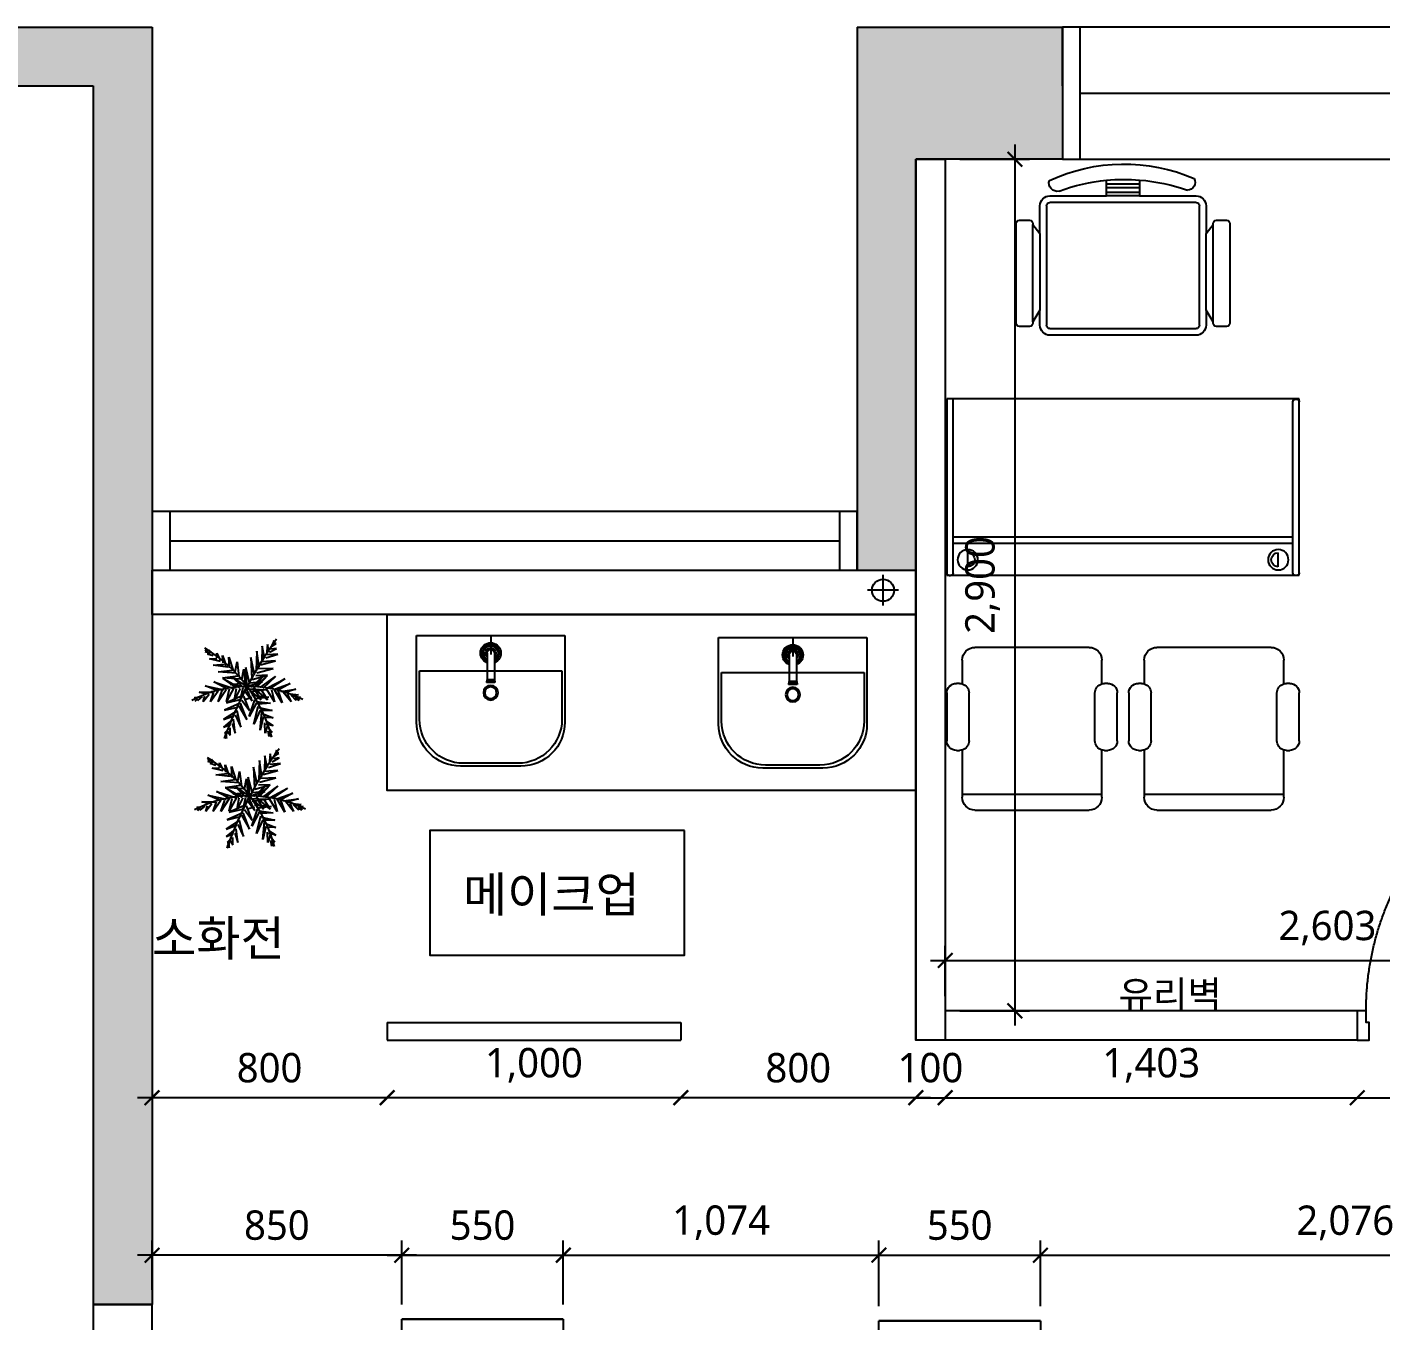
# Model space of a CAD drawing. Header units: metres. Extents: x 11578468 to 47831421, y -58341524 to -14256839.
# Drawn here: x 23682334 to 23686943, y -29099290 to -29094884 of the extents above; entities that cross this region are included whole.
import ezdxf
from ezdxf.enums import TextEntityAlignment as Align

# ---------------------------------------------------------------- set-up
doc = ezdxf.new("R2010")
doc.units = ezdxf.units.M
doc.header["$LTSCALE"] = 50
doc.header["$MEASUREMENT"] = 0
for name, pattern in [('CEN', [62, 60, -1, 0, -1]), ('CENTER2', [28.575, 19.05, -3.175, 3.175, -3.175]), ('DH-HID2', [1.2, 0.8, -0.4])]:
    doc.linetypes.add(name, pattern=pattern)
doc.layers.get('0').update_dxf_attribs({"linetype": 'CONTINUOUS'})
doc.layers.get('DEFPOINTS').update_dxf_attribs({"linetype": 'CONTINUOUS'})
for name, color, linetype in [('0-ELC TEXT', 7, 'CONTINUOUS'), ('04_FUR', 6, 'CONTINUOUS'), ('3.기호.계단선', 30, 'CONTINUOUS'), ('CEN', 250, 'CEN'), ('CO-BATH', 6, 'CONTINUOUS'), ('FU-FURM', 251, 'DH-HID2'), ('FUR', 11, 'CONTINUOUS'), ('TEX', 7, 'CONTINUOUS'), ('TREE', 74, 'CONTINUOUS'), ('wall', 3, 'CONTINUOUS'), ('WIN', 4, 'CONTINUOUS'), ('WINDOW', 4, 'CONTINUOUS'), ('家具', 251, 'CONTINUOUS')]:
    doc.layers.add(name, color=color, linetype=linetype)
doc.layers.add('ha', color=8, linetype='CONTINUOUS', lineweight=5)
doc.layers.add('wall2', color=3, linetype='CONTINUOUS', lineweight=25)
doc.styles.add('HY 울릉도 L', font='malgun.ttf')
doc.styles.add('JT1', font='malgun.ttf')
doc.styles.add('맑은 고딕', font='malgun.ttf')
doc.dimstyles.new('사본 50', dxfattribs={"dimscale": 50, "dimtxt": 2, "dimasz": 1, "dimexe": 1, "dimexo": 1, "dimgap": 1, "dimtad": 1, "dimdec": 0, "dimrnd": 0.05, "dimdsep": 46, "dimlunit": 6, "dimtxsty": 'HY 울릉도 L', "dimblk": 'ARCHTICK', "dimcen": 2.5, "dimdle": 1, "dimclrd": 133, "dimclre": 133, "dimclrt": 30, "dimadec": 0, "dimazin": 0, "dimtfac": 1, "dimtdec": 0, "dimtix": 1, "dimtmove": 2, "dimatfit": 3, "dimldrblk": 'ARCHTICK', "dimfxl": 1, "dimlwd": -1, "dimlwe": -1, "dimarcsym": 0})

# ---------------------------------------------------------------- blocks, each defined once
blk = doc.blocks.new('*U357')
at = {"layer": 'WIN', "linetype": 'Continuous'}
blk.add_line((60, -25), (4340, -25), dxfattribs=at)
for points in [[(0, -250), (4400, -250), (4400, 200), (0, 200)], [(0, -250), (60, -250), (60, 200), (0, 200)], [(4400, -250), (4340, -250), (4340, 200), (4400, 200)]]:
    blk.add_lwpolyline(points, close=True, dxfattribs=at)
blk = doc.blocks.new('sdagdgds')
at = {"layer": 'ha', "transparency": 33554687}
h = blk.add_hatch(color=256, dxfattribs=at)
h.dxf.hatch_style = 1
h.paths.add_polyline_path([(23725502, -29128457), (23728302, -29128457), (23728302, -29132607), (23728502, -29132607), (23728502, -29128257), (23728302, -29128257), (23725302, -29128257), (23725302, -29132557), (23725502, -29132557)])
h.paths.add_polyline_path([(23728502, -29133657), (23728302, -29133657), (23728302, -29133757), (23725502, -29133757), (23725502, -29133657), (23725302, -29133657), (23725302, -29133757), (23724848.0976572, -29133757), (23724752, -29133757), (23724752, -29136507), (23725152, -29136507), (23725152, -29137657), (23725352, -29137657), (23725352, -29137507), (23727752, -29137507), (23727952, -29137507), (23727952, -29137307), (23725352, -29137307), (23725352, -29136507), (23727052, -29136507), (23727052, -29136707), (23727252, -29136707), (23727252, -29136507), (23727252, -29135757), (23727252, -29135707), (23727052, -29135707), (23727052, -29135757), (23727052, -29136307), (23725352, -29136307), (23724952, -29136307), (23724952, -29133957), (23727052, -29133957), (23727052, -29134507), (23727252, -29134507), (23727252, -29133957), (23728502, -29133957)])
h.paths.add_polyline_path([(23727952, -29138607), (23727752, -29138607), (23727752, -29139637), (23725352, -29139637), (23725352, -29139457), (23725152, -29139457), (23725152, -29140057), (23725352, -29140057), (23725352, -29139837), (23727752, -29139837), (23727752, -29139907), (23727952, -29139907), (23727952, -29139837)])
h.paths.add_polyline_path([(23727952, -29141007), (23727752, -29141007), (23727752, -29142007), (23725352, -29142007), (23725352, -29141857), (23725152, -29141857), (23725152, -29144557), (23725652, -29144557), (23725652, -29144657), (23729552, -29144657), (23729552, -29144457), (23725852, -29144457), (23725852, -29144357), (23725352, -29144357), (23725352, -29142207), (23727952, -29142207)])
h.paths.add_polyline_path([(23731552, -29144307), (23730852, -29144307), (23730852, -29144457), (23730732, -29144457), (23730732, -29144657), (23732052, -29144657), (23732052, -29144457), (23731552, -29144457)])
h.paths.add_polyline_path([(23739502, -29144457), (23736702, -29144457), (23736702, -29144307), (23736002, -29144307), (23736002, -29144457), (23733202, -29144457), (23733202, -29144657), (23739502, -29144657)])
h.paths.add_polyline_path([(23745902, -29143307), (23745702, -29143307), (23745702, -29144457), (23744702, -29144457), (23744702, -29144307), (23744002, -29144307), (23744002, -29144457), (23743102, -29144457), (23743102, -29144657), (23745902, -29144657)])
h.paths.add_polyline_path([(23745902, -29133157), (23745702, -29133157), (23745702, -29139657), (23745902, -29139657)])
h.paths.add_polyline_path([(23745902, -29140857), (23745702, -29140857), (23745702, -29142157), (23745902, -29142157)])
h.paths.add_polyline_path([(23744602, -29136307), (23743902, -29136307), (23743902, -29136657), (23744602, -29136657)])
h.paths.add_polyline_path([(23736702, -29136307), (23736002, -29136307), (23736002, -29136657), (23736702, -29136657)])
h.paths.add_polyline_path([(23731602, -29136307), (23730902, -29136307), (23730902, -29136657), (23731602, -29136657)])
h.paths.add_polyline_path([(23745902, -29130707), (23745702, -29130707), (23745702, -29131957), (23745902, -29131957)])
h.paths.add_polyline_path([(23745902, -29128257), (23743802, -29128257), (23743802, -29128457), (23743802, -29128707), (23744502, -29128707), (23744502, -29128457), (23745702, -29128457), (23745702, -29129607), (23745902, -29129607)])
h.paths.add_polyline_path([(23731602, -29128457), (23731602, -29128257), (23730902, -29128257), (23730902, -29130107), (23731102, -29130107), (23731102, -29128707), (23731602, -29128707)])
h.paths.add_polyline_path([(23736702, -29128257), (23736002, -29128257), (23736002, -29128457), (23736002, -29128707), (23736702, -29128707), (23736702, -29128457)])
at = {"layer": 'CEN'}
blk.add_lwpolyline([(23728302, -29133657), (23728502, -29133657), (23728502, -29132607), (23728302, -29132607)], close=True, dxfattribs=at)
at = {"layer": 'wall'}
for p, q in [((23725302, -29128257), (23728502, -29128257)), ((23728302, -29128257), (23728502, -29128257)), ((23728502, -29128257), (23728502, -29132607)), ((23730902, -29128257), (23731602, -29128257)), ((23730902, -29128257), (23730902, -29130107)), ((23731602, -29128457), (23731602, -29128257)), ((23725502, -29128457), (23728302, -29128457)), ((23728302, -29128457), (23728302, -29132607)), ((23731602, -29128457), (23731602, -29128707)), ((23731102, -29128707), (23731102, -29130107)), ((23731602, -29128707), (23731102, -29128707)), ((23728302, -29132607), (23728502, -29132607))]:
    blk.add_line(p, q, dxfattribs=at)
at = {"layer": 'WIN', "linetype": 'Continuous'}
for p, q in [((23728562, -29129907), (23728562, -29130107)), ((23730842, -29129907), (23730842, -29130107)), ((23728562, -29130007), (23730842, -29130007))]:
    blk.add_line(p, q, dxfattribs=at)
blk.add_lwpolyline([(23730902, -29129907), (23728502, -29129907), (23728502, -29130107), (23730902, -29130107)], close=True, dxfattribs=at)
blk.add_blockref('*U357', (23731602, -29128457), dxfattribs=at)
blk = doc.blocks.new('B-003')
blk.add_line((0, 0), (0, -65))
at = {"layer": 'CO-BATH'}
for p, q in [((-252.5, 0), (-252.5, -295)), ((252.5, 0), (-252.5, 0)), ((252.5, -295), (252.5, 0)), ((-102.5, -445), (102.5, -445))]:
    blk.add_line(p, q, dxfattribs=at)
at = {"layer": 'CO-BATH', "color": 8}
for p, q in [((-12.5, -60), (-12.5, -150.5)), ((12.5, -60), (12.5, -150.5)), ((-242.5, -120), (-242.5, -285)), ((242.5, -120), (-242.5, -120)), ((242.5, -285), (242.5, -120)), ((-14.5, -155.5), (-14.5, -160.5)), ((-14.5, -160.5), (14.5, -160.5)), ((-13.5, -150.5), (-13.5, -155.5)), ((13.5, -150.5), (13.5, -155.5)), ((14.5, -155.5), (14.5, -160.5)), ((-92.5, -435), (92.5, -435))]:
    blk.add_line(p, q, dxfattribs=at)
at = {"layer": 'CO-BATH', "color": 251}
for p, q in [((-14.5, -155.5), (14.5, -155.5)), ((-13.5, -150.5), (13.5, -150.5))]:
    blk.add_line(p, q, dxfattribs=at)
at = {"layer": 'CO-BATH', "color": 8}
blk.add_circle((0, -195), 25, dxfattribs=at)
at = {"layer": 'CO-BATH', "color": 251}
blk.add_circle((0, -195), 20, dxfattribs=at)
at = {"layer": 'CO-BATH', "color": 8}
for centre, radius, start, end in [((0, -60), 35, 290.9248, 249.0751), ((0, -60), 12.5, 360, 180), ((-92.5, -285), 150, 180, 270), ((92.5, -285), 150, 270, 0)]:
    blk.add_arc(centre, radius, start, end, dxfattribs=at)
at = {"layer": 'CO-BATH', "color": 251}
for radius, start, end in [(30, 294.6243, 245.3757), (25, 300, 240), (18, 313.9829, 226.017)]:
    blk.add_arc((0, -60), radius, start, end, dxfattribs=at)
at = {"layer": 'CO-BATH'}
for centre, start, end in [((-102.5, -295), 180, 270), ((102.5, -295), 270, 0)]:
    blk.add_arc(centre, 150, start, end, dxfattribs=at)
blk = doc.blocks.new('$plan$00003987')
for p, q in [((339, 971, 0), (330, 606, 0)), ((389, 705, 0), (339, 971, 0)), ((458, 1011, 0), (438, 773, 0)), ((488, 852, 0), (458, 1011, 0)), ((607, 1100, 0), (527, 932, 0)), ((557, 971, 0), (656, 1031, 0)), ((577, 991, 0), (607, 1100, 0)), ((656, 1031, 0), (607, 1031, 0)), ((-906, 852, 0), (-956, 892, 0)), ((-956, 843, 0), (-906, 852, 0)), ((-848, 813, 0), (-956, 843, 0)), ((-906, 793, 0), (-848, 813, 0)), ((-777, 753, 0), (-906, 793, 0)), ((-876, 882, 0), (-768, 783, 0)), ((-828, 813, 0), (-876, 882, 0)), ((-857, 685, 0), (-690, 695, 0)), ((-610, 626, 0), (-857, 685, 0)), ((-690, 705, 0), (-690, 813, 0)), ((-690, 813, 0), (-619, 655, 0)), ((-560, 763, 0), (-481, 527, 0)), ((-550, 596, 0), (-560, 763, 0)), ((-422, 725, 0), (-323, 418, 0)), ((-402, 477, 0), (-422, 725, 0)), ((-273, 388, 0), (-234, 616, 0)), ((-234, 616, 0), (-195, 280, 0)), ((161, 330, 0), (82, 715, 0)), ((82, 715, 0), (103, 231, 0)), ((220, 862, 0), (202, 418, 0)), ((270, 497, 0), (220, 862, 0)), ((300, 546, 0), (637, 636, 0)), ((637, 636, 0), (330, 616, 0)), ((419, 705, 0), (695, 793, 0)), ((695, 793, 0), (458, 773, 0)), ((507, 833, 0), (665, 922, 0)), ((665, 922, 0), (537, 902, 0)), ((-777, 537, 0), (-521, 566, 0)), ((-442, 497, 0), (-777, 537, 0)), ((-660, 388, 0), (-333, 428, 0)), ((-254, 358, 0), (-660, 388, 0)), ((-126, 211, 0), (-76, 447, 0)), ((-76, 447, 0), (-46, 102, 0)), ((53, 141, 0), (-37, 487, 0)), ((-37, 487, 0), (-16, 52, 0)), ((112, 211, 0), (458, 310, 0)), ((458, 310, 0), (191, 300, 0)), ((220, 368, 0), (587, 467, 0)), ((587, 467, 0), (250, 457, 0)), ((-690, -37, 0), (-956, 72, 0)), ((-956, 72, 0), (-541, -17, 0)), ((-759, 161, 0), (-303, 13, 0)), ((-452, -7, 0), (-759, 161, 0)), ((-560, 250, 0), (-214, 300, 0)), ((-156, 221, 0), (-560, 250, 0)), ((-243, 23, 0), (-550, 240, 0)), ((-550, 240, 0), (-174, 32, 0)), ((-303, 23, 0), (-472, -283, 0)), ((-472, -283, 0), (-402, 3, 0)), ((-383, 102, 0), (-105, 131, 0)), ((3, 32, 0), (-383, 102, 0)), ((-333, 270, 0), (-16, 52, 0)), ((-115, 52, 0), (-333, 270, 0)), ((-293, -244, 0), (-243, 13, 0)), ((-165, 13, 0), (-293, -244, 0)), ((-16, 52, 0), (-156, -234, 0)), ((-156, -234, 0), (-96, 32, 0)), ((-16, 52, 0), (339, 161, 0)), ((112, -274, 0), (-16, 3, 0)), ((-16, 3, 0), (429, -17, 0)), ((310, -244, 0), (23, 13, 0)), ((339, 161, 0), (62, 131, 0)), ((92, 42, 0), (349, 280, 0)), ((142, 32, 0), (310, -244, 0)), ((458, -244, 0), (142, 32, 0)), ((161, 32, 0), (449, 300, 0)), ((349, 280, 0), (161, 32, 0)), ((449, 300, 0), (220, 42, 0)), ((291, 32, 0), (637, 280, 0)), ((637, 280, 0), (349, 13, 0)), ((617, -293, 0), (429, 13, 0)), ((458, 23, 0), (853, 231, 0)), ((853, 231, 0), (507, 3, 0)), ((637, 3, 0), (972, 122, 0)), ((972, 122, 0), (686, -37, 0)), ((-1203, -204, 0), (-1025, -165, 0)), ((-1131, -197, 0), (-1203, -204, 0)), ((-1135, -224, 0), (-1194, -283, 0)), ((-1025, -175, 0), (-1135, -264, 0)), ((-1135, -264, 0), (-1135, -224, 0)), ((-1094, -77, 0), (-798, -77, 0)), ((-926, -115, 0), (-1094, -77, 0)), ((-867, -125, 0), (-1006, -293, 0)), ((-1006, -293, 0), (-965, -165, 0)), ((-660, -47, 0), (-837, -293, 0)), ((-837, -293, 0), (-759, -77, 0)), ((-481, -17, 0), (-660, -293, 0)), ((-660, -293, 0), (-571, -37, 0)), ((-85, -145, 0), (-472, -313, 0)), ((-472, -313, 0), (-135, -234, 0)), ((-126, -254, 0), (53, -491, 0)), ((53, -491, 0), (-76, -165, 0)), ((-55, -47, 0), (112, -274, 0)), ((103, -194, 0), (-55, -244, 0)), ((43, -629, 0), (172, -244, 0)), ((429, -17, 0), (53, -67, 0)), ((103, -145, 0), (488, -184, 0)), ((488, -184, 0), (191, -224, 0)), ((211, -283, 0), (527, -323, 0)), ((310, -7, 0), (458, -244, 0)), ((548, -17, 0), (617, -293, 0)), ((795, -313, 0), (617, -17, 0)), ((695, -37, 0), (795, -313, 0)), ((765, -57, 0), (1101, -7, 0)), ((993, -293, 0), (814, -77, 0)), ((1101, -7, 0), (834, -86, 0)), ((903, -115, 0), (993, -293, 0)), ((913, -105, 0), (1160, -135, 0)), ((1112, -264, 0), (993, -145, 0)), ((1160, -135, 0), (1002, -155, 0)), ((1002, -155, 0), (1210, -184, 0)), ((1180, -264, 0), (1091, -204, 0)), ((1091, -204, 0), (1112, -264, 0)), ((1210, -184, 0), (1141, -194, 0)), ((1141, -194, 0), (1180, -264, 0)), ((-234, -501, 0), (-541, -698, 0)), ((-541, -698, 0), (-303, -609, 0)), ((-165, -323, 0), (-521, -482, 0)), ((-521, -482, 0), (-214, -412, 0)), ((-273, -590, 0), (-145, -867, 0)), ((-145, -867, 0), (-234, -501, 0)), ((-195, -383, 0), (-7, -698, 0)), ((-7, -698, 0), (-156, -323, 0)), ((211, -313, 0), (43, -629, 0)), ((151, -798, 0), (250, -392, 0)), ((291, -482, 0), (151, -798, 0)), ((527, -323, 0), (250, -343, 0)), ((261, -422, 0), (566, -491, 0)), ((291, -936, 0), (330, -521, 0)), ((566, -491, 0), (319, -491, 0)), ((339, -561, 0), (587, -659, 0)), ((-333, -698, 0), (-541, -867, 0)), ((-541, -867, 0), (-383, -807, 0)), ((-431, -916, 0), (-521, -1004, 0)), ((-392, -1054, 0), (-392, -887, 0)), ((-344, -788, 0), (-273, -1004, 0)), ((-273, -1004, 0), (-314, -689, 0)), ((360, -639, 0), (291, -936, 0)), ((587, -659, 0), (349, -649, 0)), ((408, -1004, 0), (399, -768, 0)), ((458, -827, 0), (408, -1004, 0)), ((419, -728, 0), (587, -837, 0)), ((587, -837, 0), (429, -798, 0)), ((498, -906, 0), (566, -986, 0)), ((-521, -1004, 0), (-461, -1004, 0)), ((-461, -1004, 0), (-511, -1074, 0)), ((-511, -1074, 0), (-491, -1074, 0)), ((-491, -1074, 0), (-472, -1123, 0)), ((-472, -1123, 0), (-472, -1044, 0)), ((-442, -966, 0), (-392, -1054, 0)), ((498, -1084, 0), (477, -956, 0)), ((507, -976, 0), (498, -1084, 0)), ((566, -986, 0), (507, -976, 0))]:
    blk.add_line(p, q)
for centre, radius, start, end in [((-2722, -1976, 0), 3395, 15.0532, 58.7782), ((7986, -4166, 0), 9036, 144.119, 160.3641), ((16, -2664, 0), 2721, 62.8359, 117.9429)]:
    blk.add_arc(centre, radius, start, end)
blk = doc.blocks.new('$plan$00002539')
at = {"layer": 'FUR', "color": 251}
for p, q in [((581.9, 600), (970.6, 600)), ((1201.4, 600), (1590.1, 600)), ((538.4, 395.7), (538.4, 556.6)), ((1014.1, 556.6), (1014.1, 395.7)), ((1157.9, 395.7), (1157.9, 556.6)), ((1633.6, 556.6), (1633.6, 395.7)), ((538.4, 545.7), (1014.1, 545.7)), ((1157.9, 545.7), (1633.6, 545.7)), ((518.6, 396.9), (529.4, 396.9)), ((1023.1, 396.9), (1033.9, 396.9)), ((1138.1, 396.9), (1148.9, 396.9)), ((1642.6, 396.9), (1653.4, 396.9)), ((486, 201.5), (486, 364.4)), ((562, 364.4), (562, 201.5)), ((990.5, 364.4), (990.5, 201.5)), ((1066.5, 364.4), (1066.5, 201.5)), ((1105.5, 201.5), (1105.5, 364.4)), ((1181.5, 364.4), (1181.5, 201.5)), ((1610, 364.4), (1610, 201.5)), ((1686, 364.4), (1686, 201.5)), ((529.4, 168.9), (518.6, 168.9)), ((538.4, 89.6), (538.4, 170.2)), ((1014.1, 170.2), (1014.1, 89.6)), ((1033.9, 168.9), (1023.1, 168.9)), ((1023.1, 168.9), (1023.1, 168.9)), ((1148.9, 168.9), (1138.1, 168.9)), ((1157.9, 89.6), (1157.9, 170.2)), ((1633.6, 170.2), (1633.6, 89.6)), ((1653.4, 168.9), (1642.6, 168.9)), ((970.6, 46.2), (581.9, 46.2)), ((1590.1, 46.2), (1201.4, 46.2)), ((485.9, -800), (485.9, -200)), ((485.9, -200), (1685.9, -200)), ((494.6, -199), (499, -199)), ((507.6, -207.7), (507.6, -799)), ((557.3, -228.3), (557.3, -276.1)), ((1614.6, -228.3), (1614.6, -276.1)), ((1664.2, -207.7), (1664.2, -790.3)), ((1677.2, -199), (1672.9, -199)), ((1685.9, -200), (1685.9, -800)), ((507.6, -308.6), (1664.2, -308.6)), ((507.6, -330.3), (1664.2, -330.3)), ((582.8, -800), (485.9, -800)), ((582.8, -800), (485.9, -800)), ((1685.9, -800), (582.8, -800)), ((582.8, -800), (582.8, -800)), ((1672.9, -799), (1677.2, -799)), ((722.5, -1057.8), (722.5, -1396.9)), ((767.7, -1046.5), (733.8, -1046.5)), ((779, -1061.9), (779, -1057.8)), ((803.3, -1050.7), (803.3, -1102)), ((825.9, -1457.7), (825.9, -1050.7)), ((1334.6, -1016.8), (837.2, -1016.8)), ((837.2, -1039.4), (1334.6, -1039.4)), ((1345.9, -1050.7), (1345.9, -1457.7)), ((1368.5, -1102), (1368.5, -1050.7)), ((1392.9, -1057.8), (1392.9, -1061.9)), ((1438.1, -1046.5), (1404.2, -1046.5)), ((1449.4, -1396.9), (1449.4, -1057.8)), ((803.3, -1102), (779, -1061.9)), ((779, -1061.9), (779, -1393.5)), ((803.3, -1363.5), (803.3, -1102)), ((1392.9, -1061.9), (1368.5, -1102)), ((1368.5, -1102), (1368.5, -1363.5)), ((1392.9, -1061.9), (1392.9, -1393.5)), ((779, -1393.5), (803.3, -1363.5)), ((803.3, -1363.5), (803.3, -1457.7)), ((1368.5, -1457.7), (1368.5, -1363.5)), ((1368.5, -1363.5), (1392.9, -1393.5)), ((733.8, -1408.2), (767.7, -1408.2)), ((779, -1396.9), (779, -1393.5)), ((1392.9, -1393.5), (1392.9, -1396.9)), ((1404.2, -1408.2), (1438.1, -1408.2)), ((1334.6, -1469), (837.2, -1469)), ((837.2, -1491.6), (1029.3, -1491.6)), ((1142.6, -1491.6), (1029.3, -1491.6)), ((1029.3, -1491.6), (1029.3, -1544.5)), ((1142.6, -1503.1), (1029.3, -1503.1)), ((1142.6, -1518.5), (1029.3, -1518.5)), ((1142.6, -1545.4), (1142.6, -1491.6)), ((1142.6, -1491.6), (1334.6, -1491.6)), ((1142.6, -1531.5), (1029.3, -1531.5))]:
    blk.add_line(p, q, dxfattribs=at)
for centre in [(557.3, -252.2), (1614.6, -252.2)]:
    blk.add_circle(centre, 34.7, dxfattribs=at)
for centre, radius, start, end in [((581.9, 556.6), 43.4, 90, 180), ((970.6, 556.6), 43.4, 0, 90), ((1201.4, 556.6), 43.4, 90, 180), ((1590.1, 556.6), 43.4, 0, 90), ((518.6, 364.4), 32.6, 90, 180), ((529.4, 364.4), 32.6, 73.9721, 90), ((529.4, 364.4), 32.6, 0, 73.9721), ((1023.1, 364.4), 32.6, 106.0279, 180), ((1023.1, 364.4), 32.6, 90, 106.0279), ((1033.9, 364.4), 32.6, 0, 90), ((1138.1, 364.4), 32.6, 90, 180), ((1148.9, 364.4), 32.6, 73.9721, 90), ((1148.9, 364.4), 32.6, 0, 73.9721), ((1642.6, 364.4), 32.6, 106.0279, 180), ((1642.6, 364.4), 32.6, 90, 106.0279), ((1653.4, 364.4), 32.6, 0, 90), ((518.6, 201.5), 32.6, 180, 270), ((529.4, 201.5), 32.6, 286.0279, 0), ((1023.1, 201.5), 32.6, 180, 253.9721), ((1033.9, 201.5), 32.6, 270, 0), ((1138.1, 201.5), 32.6, 180, 270), ((1148.9, 201.5), 32.6, 286.0279, 0), ((1642.6, 201.5), 32.6, 180, 253.9721), ((1653.4, 201.5), 32.6, 270, 0), ((529.4, 201.5), 32.6, 270, 286.0279), ((1023.1, 201.5), 32.6, 253.9721, 270), ((1148.9, 201.5), 32.6, 270, 286.0279), ((1642.6, 201.5), 32.6, 253.9721, 270), ((581.9, 89.6), 43.4, 180, 270), ((970.6, 89.6), 43.4, 270, 0), ((1201.4, 89.6), 43.4, 180, 270), ((1590.1, 89.6), 43.4, 270, 0), ((494.6, -207.7), 8.69, 90, 180), ((499, -207.7), 8.69, 0, 90), ((557.3, -252.2), 23.9, 270, 90), ((1614.6, -252.2), 23.9, 90, 270), ((1672.9, -207.7), 8.69, 90, 180), ((1677.2, -207.7), 8.69, 0, 90), ((1672.9, -790.3), 8.69, 180, 270), ((1677.2, -790.3), 8.69, 270, 0), ((733.8, -1057.8), 11.3, 90, 180), ((767.7, -1057.8), 11.3, 0, 90), ((837.2, -1050.7), 33.9, 90, 180), ((837.2, -1050.7), 11.3, 90, 180), ((1334.6, -1050.7), 33.9, 0, 90), ((1334.6, -1050.7), 11.3, 0, 90), ((1404.2, -1057.8), 11.3, 90, 180), ((1438.1, -1057.8), 11.3, 0, 90), ((733.8, -1396.9), 11.3, 180, 270), ((767.7, -1396.9), 11.3, 270, 0), ((1404.2, -1396.9), 11.3, 180, 270), ((1438.1, -1396.9), 11.3, 270, 0), ((837.2, -1457.7), 33.9, 180, 270), ((837.2, -1457.7), 11.3, 180, 270), ((1334.6, -1457.7), 33.9, 270, 0), ((1334.6, -1457.7), 11.3, 270, 0), ((862.3, -1535.1), 28.4, 77.6258, 197.8047), ((1091.3, -907.2), 640.3, 249.6237, 264.4446), ((1091.3, -907.2), 640.3, 274.5944, 289.5086), ((1304.2, -1537.9), 27.2, 332.4673, 88.0646), ((1089.1, -999), 601, 245.0156, 293.4469), ((1091.3, -907.2), 640.3, 264.4446, 274.5944)]:
    blk.add_arc(centre, radius, start, end, dxfattribs=at)
blk = doc.blocks.new('_ArchTick')
at = {"color": 0, "linetype": 'ByBlock', "const_width": 0.15}
blk.add_lwpolyline([(-0.5, -0.5), (0.5, 0.5)], dxfattribs=at)
blk = doc.blocks.new('*D645')
at = {"layer": 'DEFPOINTS', "color": 0, "ltscale": 10, "transparency": 16777216}
for p in [(23684559.9, -29098530), (23684559.9, -29098530), (23685359.9, -29098530)]:
    blk.add_point(p, dxfattribs=at)
at = {"layer": 'wall', "color": 133, "ltscale": 10, "transparency": 16777216}
blk.add_line((23685409.9, -29098530), (23684509.9, -29098530), dxfattribs=at)
at = {"layer": 'wall', "color": 133, "ltscale": 10, "transparency": 16777216, "xscale": 50, "yscale": 50, "zscale": 50, "rotation": 180}
blk.add_blockref('_ArchTick', (23684559.9, -29098530), dxfattribs=at)
at = {"layer": 'wall', "color": 133, "ltscale": 10, "transparency": 16777216, "xscale": 50, "yscale": 50, "zscale": 50}
blk.add_blockref('_ArchTick', (23685359.9, -29098530), dxfattribs=at)
at = {"layer": 'wall', "color": 30, "ltscale": 10, "transparency": 16777216, "insert": (23684959.9, -29098428.4), "char_height": 100, "attachment_point": 5, "style": 'HY 울릉도 L'}
blk.add_mtext('800', dxfattribs=at)
blk = doc.blocks.new('*D646')
at = {"layer": 'DEFPOINTS', "color": 0, "ltscale": 10, "transparency": 16777216}
for p in [(23683560.1, -29098530), (23683560.1, -29098530), (23684559.9, -29098530)]:
    blk.add_point(p, dxfattribs=at)
at = {"layer": 'wall', "color": 133, "ltscale": 10, "transparency": 16777216}
blk.add_line((23684609.9, -29098530), (23683510.1, -29098530), dxfattribs=at)
at = {"layer": 'wall', "color": 133, "ltscale": 10, "transparency": 16777216, "xscale": 50, "yscale": 50, "zscale": 50, "rotation": 180}
blk.add_blockref('_ArchTick', (23683560.1, -29098530), dxfattribs=at)
at = {"layer": 'wall', "color": 133, "ltscale": 10, "transparency": 16777216, "xscale": 50, "yscale": 50, "zscale": 50}
blk.add_blockref('_ArchTick', (23684559.9, -29098530), dxfattribs=at)
at = {"layer": 'wall', "color": 30, "ltscale": 10, "transparency": 16777216, "insert": (23684060, -29098419.7), "char_height": 100, "attachment_point": 5, "style": 'HY 울릉도 L'}
blk.add_mtext('1,000', dxfattribs=at)
blk = doc.blocks.new('*D647')
at = {"layer": 'DEFPOINTS', "color": 0, "ltscale": 10, "transparency": 16777216}
for p in [(23682759.9, -29098530), (23682759.9, -29098530), (23683560.1, -29098530)]:
    blk.add_point(p, dxfattribs=at)
at = {"layer": 'wall', "color": 133, "ltscale": 10, "transparency": 16777216}
blk.add_line((23683610.1, -29098530), (23682709.9, -29098530), dxfattribs=at)
at = {"layer": 'wall', "color": 133, "ltscale": 10, "transparency": 16777216, "xscale": 50, "yscale": 50, "zscale": 50, "rotation": 180}
blk.add_blockref('_ArchTick', (23682759.9, -29098530), dxfattribs=at)
at = {"layer": 'wall', "color": 133, "ltscale": 10, "transparency": 16777216, "xscale": 50, "yscale": 50, "zscale": 50}
blk.add_blockref('_ArchTick', (23683560.1, -29098530), dxfattribs=at)
at = {"layer": 'wall', "color": 30, "ltscale": 10, "transparency": 16777216, "insert": (23683160, -29098428.4), "char_height": 100, "attachment_point": 5, "style": 'HY 울릉도 L'}
blk.add_mtext('800', dxfattribs=at)
blk = doc.blocks.new('*D710')
at = {"layer": 'DEFPOINTS', "color": 0, "ltscale": 10, "transparency": 16777216}
for p in [(23682759.9, -29099066.2), (23682759.9, -29099233.9), (23683609.9, -29099283.9)]:
    blk.add_point(p, dxfattribs=at)
at = {"layer": 'wall', "color": 133, "ltscale": 10, "transparency": 16777216}
for p, q in [((23682759.9, -29099183.9), (23682759.9, -29099016.2)), ((23683609.9, -29099233.9), (23683609.9, -29099016.2)), ((23683659.9, -29099066.2), (23682709.9, -29099066.2))]:
    blk.add_line(p, q, dxfattribs=at)
at = {"layer": 'wall', "color": 133, "ltscale": 10, "transparency": 16777216, "xscale": 50, "yscale": 50, "zscale": 50, "rotation": 180}
blk.add_blockref('_ArchTick', (23682759.9, -29099066.2), dxfattribs=at)
at = {"layer": 'wall', "color": 133, "ltscale": 10, "transparency": 16777216, "xscale": 50, "yscale": 50, "zscale": 50}
blk.add_blockref('_ArchTick', (23683609.9, -29099066.2), dxfattribs=at)
at = {"layer": 'wall', "color": 30, "ltscale": 10, "transparency": 16777216, "insert": (23683184.9, -29098964.5), "char_height": 100, "attachment_point": 5, "style": 'HY 울릉도 L'}
blk.add_mtext('850', dxfattribs=at)
blk = doc.blocks.new('*D711')
at = {"layer": 'DEFPOINTS', "color": 0, "ltscale": 10, "transparency": 16777216}
for p in [(23684159.9, -29099066.2), (23683609.9, -29099283.9), (23684159.9, -29099283.9)]:
    blk.add_point(p, dxfattribs=at)
at = {"layer": 'wall', "color": 133, "ltscale": 10, "transparency": 16777216}
for p, q in [((23683609.9, -29099233.9), (23683609.9, -29099016.2)), ((23684159.9, -29099233.9), (23684159.9, -29099016.2)), ((23683559.9, -29099066.2), (23684209.9, -29099066.2))]:
    blk.add_line(p, q, dxfattribs=at)
at = {"layer": 'wall', "color": 133, "ltscale": 10, "transparency": 16777216, "xscale": 50, "yscale": 50, "zscale": 50, "rotation": 180}
blk.add_blockref('_ArchTick', (23683609.9, -29099066.2), dxfattribs=at)
at = {"layer": 'wall', "color": 133, "ltscale": 10, "transparency": 16777216, "xscale": 50, "yscale": 50, "zscale": 50}
blk.add_blockref('_ArchTick', (23684159.9, -29099066.2), dxfattribs=at)
at = {"layer": 'wall', "color": 30, "ltscale": 10, "transparency": 16777216, "insert": (23683884.9, -29098964.5), "char_height": 100, "attachment_point": 5, "style": 'HY 울릉도 L'}
blk.add_mtext('550', dxfattribs=at)
blk = doc.blocks.new('*D712')
at = {"layer": 'DEFPOINTS', "color": 0, "ltscale": 10, "transparency": 16777216}
for p in [(23685234.3, -29099066.2), (23684159.9, -29099283.9), (23685234.3, -29099290.1)]:
    blk.add_point(p, dxfattribs=at)
at = {"layer": 'wall', "color": 133, "ltscale": 10, "transparency": 16777216}
for p, q in [((23684159.9, -29099233.9), (23684159.9, -29099016.2)), ((23685234.3, -29099240.1), (23685234.3, -29099016.2)), ((23684109.9, -29099066.2), (23685284.3, -29099066.2))]:
    blk.add_line(p, q, dxfattribs=at)
at = {"layer": 'wall', "color": 133, "ltscale": 10, "transparency": 16777216, "xscale": 50, "yscale": 50, "zscale": 50, "rotation": 180}
blk.add_blockref('_ArchTick', (23684159.9, -29099066.2), dxfattribs=at)
at = {"layer": 'wall', "color": 133, "ltscale": 10, "transparency": 16777216, "xscale": 50, "yscale": 50, "zscale": 50}
blk.add_blockref('_ArchTick', (23685234.3, -29099066.2), dxfattribs=at)
at = {"layer": 'wall', "color": 30, "ltscale": 10, "transparency": 16777216, "insert": (23684697.1, -29098955.9), "char_height": 100, "attachment_point": 5, "style": 'HY 울릉도 L'}
blk.add_mtext('1,074', dxfattribs=at)
blk = doc.blocks.new('*D713')
at = {"layer": 'DEFPOINTS', "color": 0, "ltscale": 10, "transparency": 16777216}
for p in [(23685784.3, -29099066.2), (23685234.3, -29099290.1), (23685784.3, -29099290.1)]:
    blk.add_point(p, dxfattribs=at)
at = {"layer": 'wall', "color": 133, "ltscale": 10, "transparency": 16777216}
for p, q in [((23685234.3, -29099240.1), (23685234.3, -29099016.2)), ((23685784.3, -29099240.1), (23685784.3, -29099016.2)), ((23685184.3, -29099066.2), (23685834.3, -29099066.2))]:
    blk.add_line(p, q, dxfattribs=at)
at = {"layer": 'wall', "color": 133, "ltscale": 10, "transparency": 16777216, "xscale": 50, "yscale": 50, "zscale": 50, "rotation": 180}
blk.add_blockref('_ArchTick', (23685234.3, -29099066.2), dxfattribs=at)
at = {"layer": 'wall', "color": 133, "ltscale": 10, "transparency": 16777216, "xscale": 50, "yscale": 50, "zscale": 50}
blk.add_blockref('_ArchTick', (23685784.3, -29099066.2), dxfattribs=at)
at = {"layer": 'wall', "color": 30, "ltscale": 10, "transparency": 16777216, "insert": (23685509.3, -29098964.5), "char_height": 100, "attachment_point": 5, "style": 'HY 울릉도 L'}
blk.add_mtext('550', dxfattribs=at)
blk = doc.blocks.new('*D714')
at = {"layer": 'DEFPOINTS', "color": 0, "ltscale": 10, "transparency": 16777216}
for p in [(23687859.9, -29099032.8), (23687859.9, -29099066.2), (23685784.3, -29099290.1)]:
    blk.add_point(p, dxfattribs=at)
at = {"layer": 'wall', "color": 133, "ltscale": 10, "transparency": 16777216}
for p, q in [((23685784.3, -29099240.1), (23685784.3, -29099016.2)), ((23685734.3, -29099066.2), (23687909.9, -29099066.2)), ((23687859.9, -29099082.8), (23687859.9, -29099116.2))]:
    blk.add_line(p, q, dxfattribs=at)
at = {"layer": 'wall', "color": 133, "ltscale": 10, "transparency": 16777216, "xscale": 50, "yscale": 50, "zscale": 50, "rotation": 180}
blk.add_blockref('_ArchTick', (23685784.3, -29099066.2), dxfattribs=at)
at = {"layer": 'wall', "color": 133, "ltscale": 10, "transparency": 16777216, "xscale": 50, "yscale": 50, "zscale": 50}
blk.add_blockref('_ArchTick', (23687859.9, -29099066.2), dxfattribs=at)
at = {"layer": 'wall', "color": 30, "ltscale": 10, "transparency": 16777216, "insert": (23686822.1, -29098956.1), "char_height": 100, "attachment_point": 5, "style": 'HY 울릉도 L'}
blk.add_mtext('2,076', dxfattribs=at)
blk = doc.blocks.new('*U741')
at = {"layer": 'WIN', "linetype": 'Continuous', "transparency": 33554687}
for points in [[(30, 1140), (30, 200), (70, 200), (70, 1140)], [(0, 200), (0, 100), (40, 100), (40, 160), (30, 160), (30, 200)], [(1000, 200), (1000, 100), (960, 100), (960, 160), (970, 160), (970, 200)]]:
    blk.add_lwpolyline(points, close=True, dxfattribs=at)
at = {"layer": 'WIN', "linetype": 'CENTER2', "ltscale": 20, "transparency": 33554687}
blk.add_arc((30, 200), 940, 0, 90, dxfattribs=at)
blk = doc.blocks.new('13')
at = {"layer": 'FU-FURM', "color": 8, "ltscale": 30}
for p, q in [((23838748.4, -29105335.8), (23838748.4, -29104785.8)), ((23838748.4, -29104785.8), (23839348.4, -29104785.8)), ((23838748.4, -29104785.8), (23838748.4, -29105335.8)), ((23838798.4, -29105285.8), (23838798.4, -29104785.8)), ((23838798.4, -29104785.8), (23839298.4, -29104785.8)), ((23839298.4, -29104785.8), (23839298.4, -29105285.8)), ((23839348.4, -29104785.8), (23839348.4, -29105335.8)), ((23839348.4, -29104785.8), (23839948.4, -29104785.8)), ((23839398.4, -29105285.8), (23839398.4, -29104785.8)), ((23839398.4, -29104785.8), (23839898.4, -29104785.8)), ((23839898.4, -29104785.8), (23839898.4, -29105285.8)), ((23839948.4, -29104785.8), (23839948.4, -29105335.8)), ((23839948.4, -29104785.8), (23840548.4, -29104785.8)), ((23839998.4, -29105285.8), (23839998.4, -29104785.8)), ((23839998.4, -29104785.8), (23840498.4, -29104785.8)), ((23840498.4, -29104785.8), (23840498.4, -29105285.8)), ((23840548.4, -29104785.8), (23840548.4, -29105335.8)), ((23839298.4, -29105285.8), (23838798.4, -29105285.8)), ((23839898.4, -29105285.8), (23839398.4, -29105285.8)), ((23840498.4, -29105285.8), (23839998.4, -29105285.8)), ((23839348.4, -29105335.8), (23838748.4, -29105335.8)), ((23839948.4, -29105335.8), (23839348.4, -29105335.8)), ((23840548.4, -29105335.8), (23839948.4, -29105335.8))]:
    blk.add_line(p, q, dxfattribs=at)
blk = doc.blocks.new('*D747')
at = {"layer": 'DEFPOINTS', "color": 0, "ltscale": 10, "transparency": 16777216}
for p in [(23685359.9, -29098530), (23685459.9, -29098530), (23685459.9, -29098530)]:
    blk.add_point(p, dxfattribs=at)
at = {"layer": 'wall', "color": 133, "ltscale": 10, "transparency": 16777216}
for p, q in [((23685359.9, -29098530), (23685309.9, -29098530)), ((23685359.9, -29098530), (23685459.9, -29098530)), ((23685459.9, -29098530), (23685509.9, -29098530))]:
    blk.add_line(p, q, dxfattribs=at)
at = {"layer": 'wall', "color": 133, "ltscale": 10, "transparency": 16777216, "xscale": 50, "yscale": 50, "zscale": 50}
blk.add_blockref('_ArchTick', (23685359.9, -29098530), dxfattribs=at)
at = {"layer": 'wall', "color": 133, "ltscale": 10, "transparency": 16777216, "xscale": 50, "yscale": 50, "zscale": 50, "rotation": 180}
blk.add_blockref('_ArchTick', (23685459.9, -29098530), dxfattribs=at)
at = {"layer": 'wall', "color": 30, "ltscale": 10, "transparency": 16777216, "insert": (23685409.9, -29098428.1), "char_height": 100, "attachment_point": 5, "style": 'HY 울릉도 L'}
blk.add_mtext('100', dxfattribs=at)
blk = doc.blocks.new('*D748')
at = {"layer": 'DEFPOINTS', "color": 0, "ltscale": 10, "transparency": 16777216}
for p in [(23685459.9, -29098530), (23686862.9, -29098530), (23686862.9, -29098530)]:
    blk.add_point(p, dxfattribs=at)
at = {"layer": 'wall', "color": 133, "ltscale": 10, "transparency": 16777216}
blk.add_line((23685409.9, -29098530), (23686912.9, -29098530), dxfattribs=at)
at = {"layer": 'wall', "color": 133, "ltscale": 10, "transparency": 16777216, "xscale": 50, "yscale": 50, "zscale": 50, "rotation": 180}
blk.add_blockref('_ArchTick', (23685459.9, -29098530), dxfattribs=at)
at = {"layer": 'wall', "color": 133, "ltscale": 10, "transparency": 16777216, "xscale": 50, "yscale": 50, "zscale": 50}
blk.add_blockref('_ArchTick', (23686862.9, -29098530), dxfattribs=at)
at = {"layer": 'wall', "color": 30, "ltscale": 10, "transparency": 16777216, "insert": (23686161.4, -29098419.7), "char_height": 100, "attachment_point": 5, "style": 'HY 울릉도 L'}
blk.add_mtext('1,403', dxfattribs=at)
blk = doc.blocks.new('*D749')
at = {"layer": 'DEFPOINTS', "color": 0, "ltscale": 10, "transparency": 16777216}
for p in [(23686862.9, -29098530), (23687862.9, -29098530), (23687862.9, -29098530)]:
    blk.add_point(p, dxfattribs=at)
at = {"layer": 'wall', "color": 133, "ltscale": 10, "transparency": 16777216}
blk.add_line((23686812.9, -29098530), (23687912.9, -29098530), dxfattribs=at)
at = {"layer": 'wall', "color": 133, "ltscale": 10, "transparency": 16777216, "xscale": 50, "yscale": 50, "zscale": 50, "rotation": 180}
blk.add_blockref('_ArchTick', (23686862.9, -29098530), dxfattribs=at)
at = {"layer": 'wall', "color": 133, "ltscale": 10, "transparency": 16777216, "xscale": 50, "yscale": 50, "zscale": 50}
blk.add_blockref('_ArchTick', (23687862.9, -29098530), dxfattribs=at)
at = {"layer": 'wall', "color": 30, "ltscale": 10, "transparency": 16777216, "insert": (23687362.9, -29098419.7), "char_height": 100, "attachment_point": 5, "style": 'HY 울릉도 L'}
blk.add_mtext('1,000', dxfattribs=at)
blk = doc.blocks.new('1212412')
at = {"ltscale": 30}
for p, q in [((23839185.8, -29096854.2), (23839185.8, -29096749.2)), ((23839238.3, -29096801.7), (23839133.3, -29096801.7))]:
    blk.add_line(p, q, dxfattribs=at)
blk.add_circle((23839185.8, -29096801.7), 37.5, dxfattribs=at)
blk = doc.blocks.new('*D763')
at = {"layer": 'DEFPOINTS', "color": 0, "ltscale": 10, "transparency": 16777216}
for p in [(23685459.9, -29095333.9), (23685459.9, -29098233.9), (23685697.3, -29098233.9)]:
    blk.add_point(p, dxfattribs=at)
at = {"layer": 'wall', "color": 133, "ltscale": 10, "transparency": 16777216}
for p, q in [((23685697.3, -29095283.9), (23685697.3, -29098283.9)), ((23685509.9, -29095333.9), (23685747.3, -29095333.9)), ((23685509.9, -29098233.9), (23685747.3, -29098233.9))]:
    blk.add_line(p, q, dxfattribs=at)
at = {"layer": 'wall', "color": 133, "ltscale": 10, "transparency": 16777216, "xscale": 50, "yscale": 50, "zscale": 50}
for p, rotation in [((23685697.3, -29095333.9), 90), ((23685697.3, -29098233.9), 270)]:
    blk.add_blockref('_ArchTick', p, dxfattribs=dict(at, rotation=rotation))
at = {"layer": 'wall', "color": 30, "ltscale": 10, "transparency": 16777216, "insert": (23685587.3, -29096783.9), "char_height": 100, "attachment_point": 5, "rotation": 90, "style": 'HY 울릉도 L'}
blk.add_mtext('2,900', dxfattribs=at)
blk = doc.blocks.new('*D764')
at = {"layer": 'DEFPOINTS', "color": 0, "ltscale": 10, "transparency": 16777216}
for p in [(23688062.9, -29098062.5), (23685459.9, -29098233.9), (23688062.9, -29098233.9)]:
    blk.add_point(p, dxfattribs=at)
at = {"layer": 'wall', "color": 133, "ltscale": 10, "transparency": 16777216}
for p, q in [((23685459.9, -29098183.9), (23685459.9, -29098012.5)), ((23688062.9, -29098183.9), (23688062.9, -29098012.5)), ((23685409.9, -29098062.5), (23688112.9, -29098062.5))]:
    blk.add_line(p, q, dxfattribs=at)
at = {"layer": 'wall', "color": 133, "ltscale": 10, "transparency": 16777216, "xscale": 50, "yscale": 50, "zscale": 50, "rotation": 180}
blk.add_blockref('_ArchTick', (23685459.9, -29098062.5), dxfattribs=at)
at = {"layer": 'wall', "color": 133, "ltscale": 10, "transparency": 16777216, "xscale": 50, "yscale": 50, "zscale": 50}
blk.add_blockref('_ArchTick', (23688062.9, -29098062.5), dxfattribs=at)
at = {"layer": 'wall', "color": 30, "ltscale": 10, "transparency": 16777216, "insert": (23686761.4, -29097952.4), "char_height": 100, "attachment_point": 5, "style": 'HY 울릉도 L'}
blk.add_mtext('2,603', dxfattribs=at)

msp = doc.modelspace()

# ---------------------------------------------------------------- linework, layer by layer
at = {"layer": '04_FUR', "ltscale": 10}
msp.add_lwpolyline([(23685359.9, -29097483.9), (23683559.9, -29097483.9), (23683559.9, -29096883.9), (23685359.9, -29096883.9)], close=True, dxfattribs=at)
at = {"layer": 'TEX'}
msp.add_lwpolyline([(23684572.9, -29097620.1), (23683705.9, -29097620.1), (23683705.9, -29098044.6), (23684572.9, -29098044.6)], close=True, dxfattribs=at)
at = {"layer": 'wall', "ltscale": 10}
msp.add_lwpolyline([(23685359.9, -29095333.9), (23685459.9, -29095333.9), (23685459.9, -29098333.9), (23685359.9, -29098333.9)], close=True, dxfattribs=at)
at = {"layer": 'wall2'}
for p, q in [((23685359.9, -29095333.9), (23685359.9, -29098333.9)), ((23685459.9, -29095333.9), (23685459.9, -29098333.9)), ((23683560.1, -29098273.9), (23684559.9, -29098273.9)), ((23683560.1, -29098273.9), (23683560.1, -29098333.9)), ((23684559.9, -29098273.9), (23684559.9, -29098333.9)), ((23683560.1, -29098333.9), (23684559.9, -29098333.9))]:
    msp.add_line(p, q, dxfattribs=at)
msp.add_lwpolyline([(23685359.9, -29096883.9), (23682759.9, -29096883.9), (23682759.9, -29096733.9), (23685359.9, -29096733.9)], close=True, dxfattribs=at)
at = {"layer": 'WINDOW'}
for p, q in [((23686862.9, -29098233.9), (23685459.9, -29098233.9)), ((23686862.9, -29098233.9), (23686862.9, -29098333.9)), ((23686862.9, -29098333.9), (23685359.9, -29098333.9))]:
    msp.add_line(p, q, dxfattribs=at)

# ---------------------------------------------------------------- block references
at = {"layer": '0-ELC TEXT'}
msp.add_blockref('1212412', (-153937.3, 0), dxfattribs=at)
at = {"layer": '3.기호.계단선'}
msp.add_blockref('sdagdgds', (-45742.1, 33373.1), dxfattribs=at)
at = {"layer": 'CO-BATH', "xscale": -1}
for p in [(23683912.8, -29096955.9), (23684941.3, -29096962.3)]:
    msp.add_blockref('B-003', p, dxfattribs=at)
at = {"layer": 'TREE', "xscale": 0.1498516131129662, "yscale": 0.1498516131129662, "zscale": 0.1498516131129662}
for p in [(23683084.2, -29097137.9, 0), (23683093.2, -29097510.9, 0)]:
    msp.add_blockref('$plan$00003987', p, dxfattribs=at)
at = {"layer": 'wall', "rotation": 270}
for p in [(52788945.7, -5260535.6), (52790570.1, -5260541.7)]:
    msp.add_blockref('13', p, dxfattribs=at)
at = {"layer": 'WIN', "linetype": 'Continuous', "xscale": -1}
msp.add_blockref('*U741', (23687862.9, -29098433.9), dxfattribs=at)
at = {"layer": '家具', "xscale": -1, "rotation": 179.9999999995477}
msp.add_blockref('$plan$00002539', (23684979.5, -29096950.2), dxfattribs=at)

# ---------------------------------------------------------------- texts
at = {"layer": '0-ELC TEXT', "style": '맑은 고딕'}
msp.add_text('유리벽', height=93.33, rotation=360, dxfattribs=at).set_placement((23686226.1, -29098178.9), align=Align.MIDDLE_CENTER)
at = {"layer": 'TEX', "style": 'JT1'}
for s, p in [('메이크업', (23683818.2, -29097897.6)), ('소화전', (23682759.9, -29098046.9))]:
    msp.add_text(s, height=120, dxfattribs=at).set_placement(p)

# ---------------------------------------------------------------- dimensions: what is measured, and where the dimension line sits
at = {"layer": 'wall', "ltscale": 10}
dim = msp.add_linear_dim(base=(23685697.3, -29098233.9), p1=(23685459.9, -29095333.9), p2=(23685459.9, -29098233.9), angle=90, dimstyle='사본 50', dxfattribs=at)
dim.commit()
dim.dimension.update_dxf_attribs({"geometry": '*D763', "text_midpoint": (23685587.3, -29096783.9)})
for base, p1, p2, picture, middle in [((23688062.9, -29098062.5), (23685459.9, -29098233.9), (23688062.9, -29098233.9), '*D764', (23686761.4, -29097952.4)), ((23683560.1, -29098530), (23684559.9, -29098530), (23683560.1, -29098530), '*D646', (23684060, -29098419.7)), ((23686862.9, -29098530), (23685459.9, -29098530), (23686862.9, -29098530), '*D748', (23686161.4, -29098419.7)), ((23687862.9, -29098530), (23686862.9, -29098530), (23687862.9, -29098530), '*D749', (23687362.9, -29098419.7)), ((23682759.9, -29098530), (23683560.1, -29098530), (23682759.9, -29098530), '*D647', (23683160, -29098428.4)), ((23684559.9, -29098530), (23685359.9, -29098530), (23684559.9, -29098530), '*D645', (23684959.9, -29098428.4)), ((23685459.9, -29098530), (23685359.9, -29098530), (23685459.9, -29098530), '*D747', (23685409.9, -29098428.1)), ((23682759.9, -29099066.2), (23683609.9, -29099283.9), (23682759.9, -29099233.9), '*D710', (23683184.9, -29098964.5)), ((23684159.9, -29099066.2), (23683609.9, -29099283.9), (23684159.9, -29099283.9), '*D711', (23683884.9, -29098964.5)), ((23685234.3, -29099066.2), (23684159.9, -29099283.9), (23685234.3, -29099290.1), '*D712', (23684697.1, -29098955.9)), ((23685784.3, -29099066.2), (23685234.3, -29099290.1), (23685784.3, -29099290.1), '*D713', (23685509.3, -29098964.5)), ((23687859.9, -29099066.2), (23685784.3, -29099290.1), (23687859.9, -29099032.8), '*D714', (23686822.1, -29098956.1))]:
    dim = msp.add_linear_dim(base=base, p1=p1, p2=p2, dimstyle='사본 50', dxfattribs=at)
    dim.commit()
    dim.dimension.update_dxf_attribs({"geometry": picture, "text_midpoint": middle})

doc.saveas('drawing.dxf')
